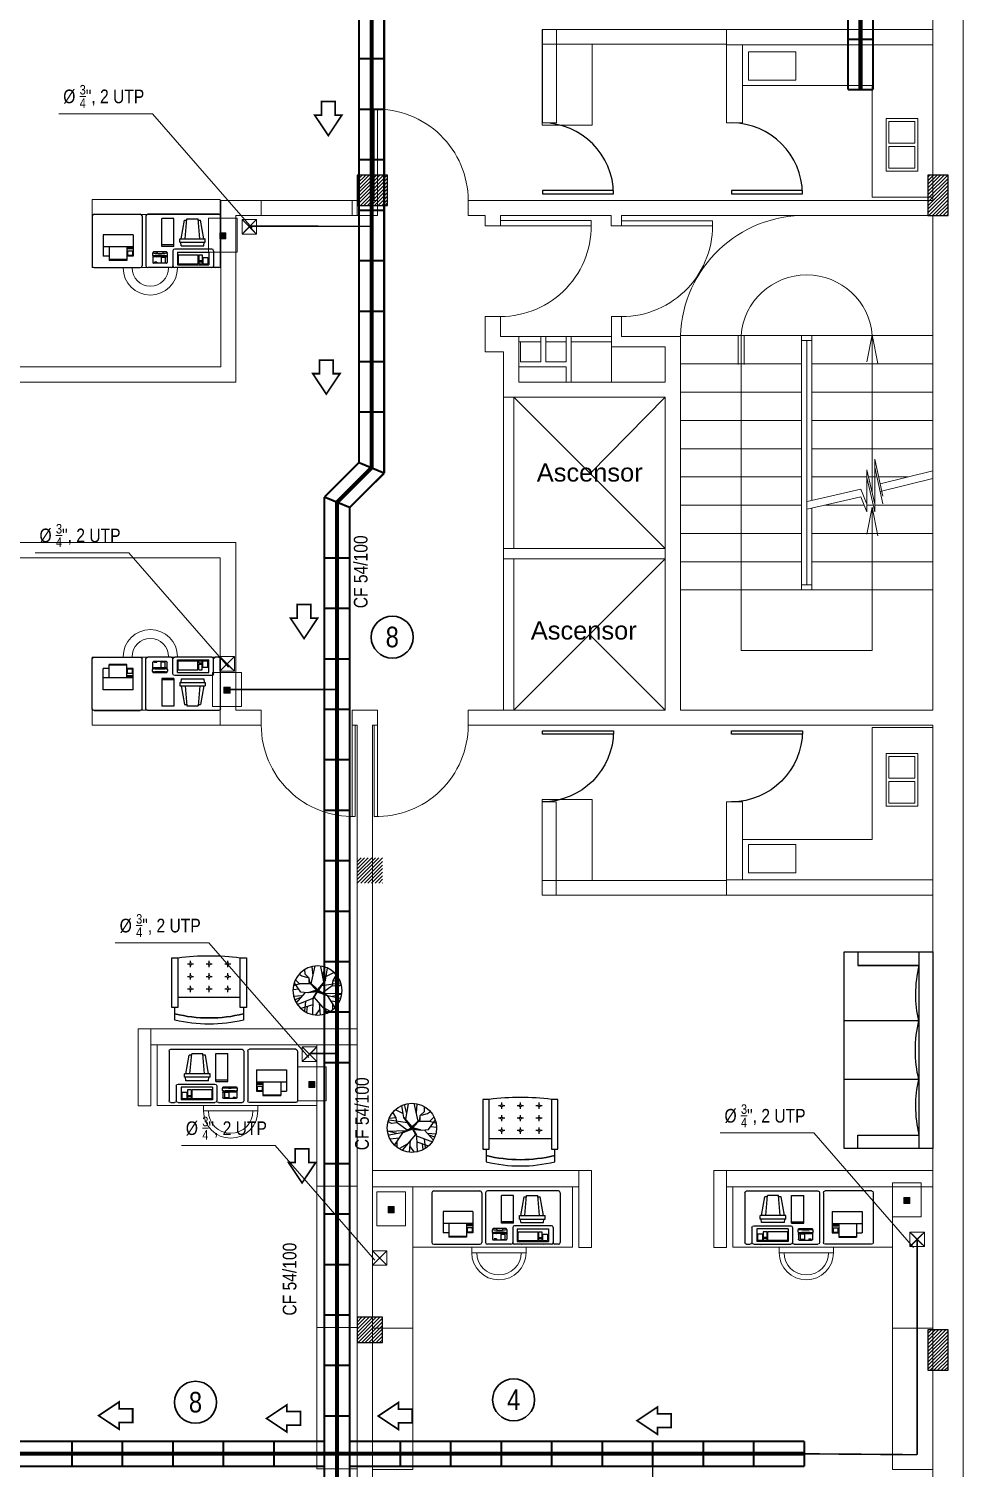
# Model space of a CAD drawing. Header units: millimetres. Extents: x 0 to 126, y 0 to 76.
# Drawn here: x 57.45 to 66.7, y 10.38 to 24.63 of the extents above; entities that cross this region are included whole.
import ezdxf
from ezdxf.enums import TextEntityAlignment as Align

# ---------------------------------------------------------------- set-up
doc = ezdxf.new("R2010")
doc.units = ezdxf.units.MM
doc.linetypes.add('Continua', pattern=[0])
doc.linetypes.add('DASHED', pattern=[0.75, 0.5, -0.25])
for name, color, linetype in [('9__9', 9, 'Continuous'), ('A-FURN-1', 7, 'Continuous'), ('A-GLAZ-1', 7, 'Continuous'), ('E-COLUMNA', 20, 'Continuous'), ('HatchColus', 8, 'Continuous'), ('MOVABLE_FURNISHINGS', 7, 'Continuous'), ('Muebles', 2, 'Continuous'), ('TRACO01', 7, 'Continuous'), ('TRACO02', 255, 'Continuous')]:
    doc.layers.add(name, color=color, linetype=linetype)
for name, color, linetype, lineweight in [('ARQUITECTÓNICO', 152, 'Continuous', 0), ('INST. VOZ Y DATOS', 40, 'Continuous', 0), ('TEXTOS INST. VOZ Y DATOS', 1, 'Continuous', 0)]:
    doc.layers.add(name, color=color, linetype=linetype, lineweight=lineweight)
doc.styles.add('75', font='ARIALN.TTF', dxfattribs={"height": 0.135})
doc.styles.add('ar', font='arial.ttf')
pattern_1 = [(45, (-1018.400148, -104.339457), (-0.0176776695, 0.0176776695), [])]

# ---------------------------------------------------------------- blocks, each defined once
blk = doc.blocks.new('A$C12894DB4')
at = {"layer": 'TRACO01', "color": 0}
for p, q in [((9.91, 5.66), (9.91, 5.26)), ((11.31, 5.66), (9.91, 5.66)), ((11.31, 5.46), (9.91, 5.46)), ((11.31, 5.26), (9.91, 5.26)), ((11.31, 4.66), (9.91, 4.66)), ((9.91, 4.66), (9.91, 3.46)), ((11.31, 5.66), (11.31, 5.26)), ((11.31, 4.66), (11.31, 3.46)), ((17.03, 4.24), (17.03, 4.14)), ((20.83, 4.44), (17.23, 4.44)), ((18.23, 4.2), (18.23, 4.05)), ((19.83, 4.2), (19.83, 4.05)), ((21.03, 4.24), (21.03, 4.13)), ((9.71, 2.26), (4.71, 2.26)), ((11.31, 3.46), (9.91, 3.46)), ((17.03, 3.36), (17.03, 1.44)), ((20.83, 3.04), (17.23, 3.04)), ((20.83, 1.24), (17.23, 1.24)), ((17.53, 1.57), (17.53, 1.37)), ((18.13, 1.57), (17.53, 1.57)), ((18.13, 1.37), (17.53, 1.37)), ((18.13, 1.57), (18.13, 1.37)), ((18.23, 3.43), (18.23, 3.28)), ((19.33, 2.91), (19.33, 1.37)), ((19.33, 2.91), (20.53, 2.91)), ((19.33, 1.37), (20.53, 1.37)), ((19.83, 3.43), (19.83, 3.28)), ((20.53, 2.91), (20.53, 1.37)), ((21.03, 3.36), (21.03, 1.44)), ((24.13, 3.58), (29.73, 3.58)), ((24.13, 3.58), (24.13, 1.08)), ((24.13, 1.08), (29.73, 1.08)), ((29.73, 3.58), (29.73, 1.08)), ((29.93, 3.58), (29.93, 1.98)), ((29.93, 3.58), (30.93, 3.58)), ((29.93, 1.98), (30.93, 1.98)), ((29.93, 1.68), (29.93, 1.08)), ((29.93, 1.68), (30.93, 1.68)), ((29.93, 1.08), (30.93, 1.08)), ((30.93, 3.58), (30.93, 1.98)), ((30.93, 1.68), (30.93, 1.08)), ((31.13, 2.88), (31.13, 1.08)), ((31.13, 2.88), (32.53, 2.88)), ((31.13, 1.08), (32.53, 1.08)), ((32.53, 2.88), (32.53, 1.08))]:
    blk.add_line(p, q, dxfattribs=at)
for centre, radius, start, end in [((17.16, 3.98), 0.2, 70.2489, 166.4245), ((17.23, 4.24), 0.2, 90, 180), ((18.07, 7.64), 3.57, 256.1032, 263.8325), ((18.64, 12.93), 8.89, 263.8325, 267.4371), ((17.99, 4.2), 0.24, 0, 90), ((19.03, 21.61), 17.58, 267.4371, 270), ((19.03, 21.61), 17.58, 270, 272.5629), ((19.42, 12.93), 8.89, 272.5629, 276.1675), ((20.07, 4.2), 0.24, 90, 180), ((19.99, 7.64), 3.57, 276.1675, 283.8968), ((20.83, 4.24), 0.2, 0, 90), ((20.9, 3.98), 0.2, 9.5352, 104.6502), ((18.18, 3.74), 1.25, 166.0825, 180), ((18.18, 3.74), 1.25, 180, 191.2958), ((17.19, 3.54), 0.24, 191.2958, 283.3617), ((17.23, 2.84), 0.2, 90, 180), ((17.23, 1.44), 0.2, 180, 270), ((18.07, -0.17), 3.57, 96.1675, 103.8968), ((16.93, 3.52), 0.369, 323.5958, 323.7272), ((18.64, -5.45), 8.89, 92.5629, 96.1675), ((17.99, 3.28), 0.24, 270, 0), ((19.03, -14.14), 17.58, 90, 92.5629), ((19.03, -14.14), 17.58, 87.4371, 90), ((19.42, -5.45), 8.89, 83.8325, 87.4371), ((20.07, 3.28), 0.24, 180, 270), ((19.99, -0.17), 3.57, 76.6383, 83.8325), ((20.87, 3.54), 0.24, 256.6383, 358.4297), ((20.83, 2.84), 0.2, 0, 90), ((20.83, 1.44), 0.2, 270, 0), ((20.4, 3.82), 0.72, 9.4076, 17.8024), ((19.88, 3.74), 1.25, 0, 9.4076), ((19.88, 3.74), 1.25, 350.5924, 360)]:
    blk.add_arc(centre, radius, start, end, dxfattribs=at)
at = {"layer": 'TRACO02', "color": 0}
for p, q in [((0, 14.54), (0, 0.54)), ((0.5, 15.04), (13.5, 15.04)), ((14, 14.54), (14, 0.54)), ((15.1, 14.54), (15.1, 0.54)), ((35.6, 15.04), (15.6, 15.04)), ((19.55, 6), (19.55, 13.8)), ((22.95, 13.8), (19.55, 13.8)), ((22.95, 6), (22.95, 13.8)), ((24.99, 8.15), (25.9, 13.35)), ((25.9, 13.35), (26.59, 13.35)), ((26.13, 8.15), (26.62, 13.75)), ((26.62, 13.75), (29.75, 13.75)), ((30.24, 8.15), (29.75, 13.75)), ((29.79, 13.35), (30.47, 13.35)), ((31.39, 8.15), (30.47, 13.35)), ((36.1, 14.54), (36.1, 0.54)), ((11.51, 9.26), (3.11, 9.26)), ((3.11, 9.26), (3.11, 3.26)), ((11.51, 9.26), (11.51, 3.26)), ((24.59, 8.15), (31.79, 8.15)), ((24.59, 7.15), (24.59, 8.15)), ((31.79, 7.15), (31.79, 8.15)), ((11.51, 5.86), (3.11, 5.86)), ((4.71, 5.86), (4.71, 2.06)), ((9.71, 5.86), (9.71, 2.06)), ((22.95, 6.4), (19.55, 6.4)), ((22.95, 6), (19.55, 6)), ((22.7, 4.74), (22.7, 0.54)), ((33.6, 5.24), (23.2, 5.24)), ((23.93, 4.38), (32.73, 4.38)), ((23.93, 4.38), (23.93, 0.78)), ((24.59, 7.15), (31.79, 7.15)), ((24.98, 6.15), (24.89, 7.15)), ((24.98, 6.15), (31.4, 6.15)), ((31.4, 6.15), (31.49, 7.15)), ((32.73, 4.38), (32.73, 0.78)), ((34.1, 4.74), (34.1, 0.54)), ((0.5, 0.04), (13.5, 0.04)), ((4.71, 3.26), (3.11, 3.26)), ((9.71, 2.06), (4.71, 2.06)), ((11.51, 3.26), (9.71, 3.26)), ((22.2, 0.04), (15.6, 0.04)), ((33.6, 0.04), (23.2, 0.04)), ((23.93, 0.78), (32.73, 0.78)), ((35.6, 0.04), (34.6, 0.04))]:
    blk.add_line(p, q, dxfattribs=at)
for centre, radius, start, end in [((0.5, 14.54), 0.5, 90, 180), ((13.5, 14.54), 0.5, 0, 90), ((15.6, 14.54), 0.5, 90, 180), ((35.6, 14.54), 0.5, 0, 90), ((23.2, 4.74), 0.5, 90, 180), ((33.6, 4.74), 0.5, 0, 90), ((0.5, 0.54), 0.5, 180, 270), ((13.5, 0.54), 0.5, 270, 0), ((15.6, 0.54), 0.5, 180, 270), ((22.2, 0.54), 0.5, 270, 0), ((23.2, 0.54), 0.5, 180, 270), ((27.71, -4.98), 5.57, 115.6743, 116.5651), ((29.09, -4.98), 5.57, 63.4349, 64.3257), ((33.6, 0.54), 0.5, 270, 0), ((34.6, 0.54), 0.5, 180, 270), ((35.6, 0.54), 0.5, 270, 0)]:
    blk.add_arc(centre, radius, start, end, dxfattribs=at)
blk = doc.blocks.new('arbolp114')
at = {"color": 0, "linetype": 'ByBlock'}
for p, q in [((-0.319, 0.205), (-0.389, 0.318)), ((-0.182, 0.289), (-0.333, 0.369)), ((-0.165, 0.209), (-0.203, 0.453)), ((-0.109, 0.31), (-0.154, 0.474)), ((-0.126, 0.175), (-0.067, 0.491)), ((0.126, 0.138), (0.045, 0.503)), ((0.091, 0.306), (0.108, 0.482)), ((0.168, 0.249), (0.252, 0.332)), ((0.252, 0.332), (0.256, 0.436)), ((0.319, 0.289), (0.378, 0.331)), ((-0.417, 0.087), (-0.476, 0.121)), ((-0.326, 0.205), (-0.462, 0.192)), ((-0.088, 0.104), (-0.462, 0.159)), ((-0.301, 0.104), (-0.417, 0.087)), ((-0.305, 0.104), (-0.319, 0.205)), ((-0.098, -0.045), (-0.301, 0.104)), ((-0.018, -0.001), (-0.165, 0.213)), ((-0.165, 0.213), (0.001, 0.019)), ((-0.116, 0.148), (-0.006, 0.006)), ((-0.001, 0.009), (-0.116, 0.148)), ((-0.006, 0.006), (-0.013, -0.015)), ((0.151, 0.157), (-0.001, 0.009)), ((0.001, 0.019), (0.157, 0.171)), ((0.005, 0), (0.151, 0.157)), ((0.018, 0.007), (0.168, 0.165)), ((0.018, 0.007), (0.196, -0.047)), ((0.143, 0.138), (0.357, 0.138)), ((0.157, 0.171), (0.168, 0.249)), ((0.168, 0.165), (0.168, 0.249)), ((0.193, 0.26), (0.319, 0.289)), ((0.336, -0.035), (0.476, 0.163)), ((0.357, 0.138), (0.497, 0.096)), ((0.361, 0.133), (0.452, 0.226)), ((0.375, 0.028), (0.504, 0.012)), ((-0.494, -0.068), (-0.119, -0.057)), ((-0.305, -0.115), (-0.494, -0.068)), ((-0.203, -0.102), (-0.466, -0.152)), ((-0.256, -0.207), (-0.452, -0.228)), ((-0.195, -0.102), (-0.354, -0.342)), ((-0.305, -0.27), (-0.305, -0.392)), ((-0.203, -0.098), (-0.119, -0.057)), ((0.008, -0.026), (-0.195, -0.102)), ((0.073, -0.134), (-0.193, -0.447)), ((-0.179, -0.095), (0.011, -0.018)), ((-0.116, -0.063), (0.005, -0.003)), ((-0.013, -0.015), (-0.116, -0.063)), ((-0.098, -0.045), (-0.018, -0.001)), ((-0.033, -0.258), (-0.056, -0.497)), ((0.174, -0.042), (0.005, 0)), ((0.005, -0.003), (0.068, -0.021)), ((0.008, -0.026), (0.193, -0.047)), ((0.008, -0.026), (0.094, -0.169)), ((0.011, -0.018), (0.174, -0.042)), ((0.017, -0.021), (0.094, -0.152)), ((0.094, -0.161), (0.417, -0.287)), ((0.094, -0.169), (0.105, -0.493)), ((0.098, -0.287), (0.336, -0.363)), ((0.196, -0.047), (0.336, -0.035)), ((0.245, -0.22), (0.266, -0.409)), ((0.256, -0.047), (0.438, -0.253)), ((0.319, -0.11), (0.494, -0.123)), ((0.34, -0.144), (0.459, -0.186)), ((-0.098, -0.333), (-0.256, -0.417)), ((-0.044, -0.376), (0.042, -0.493)), ((0.21, -0.329), (0.224, -0.442))]:
    blk.add_line(p, q, dxfattribs=at)
blk.add_circle((0, 0), 0.5, dxfattribs=at)
blk = doc.blocks.new('A$C6B612579')
at = {"layer": '9__9', "color": 253, "extrusion": (0, 0, -1), "xscale": 4.875, "yscale": 4.875, "zscale": 4.875}
blk.add_blockref('arbolp114', (-2.46, 2.44), dxfattribs=at)
blk = doc.blocks.new('Sillon_2')
at = {"layer": 'MOVABLE_FURNISHINGS', "color": 7, "linetype": 'Continuous'}
for points in [[(0.0375, 0.75), (0.0375, 0.675, -0.1212121), (0.8625, 0.675), (0.8625, 0.75, 0.1212121)], [(0.2125, 0.375, -1), (0.2375, 0.375, -1)], [(0.4375, 0.375, -1), (0.4625, 0.375, -1)], [(0.6625, 0.375, -1), (0.6875, 0.375, -1)], [(0.2125, 0.225, -1), (0.2375, 0.225, -1)], [(0.4375, 0.225, -1), (0.4625, 0.225, -1)], [(0.6625, 0.225, -1), (0.6875, 0.225, -1)], [(0.2125, 0.075, -1), (0.2375, 0.075, -1)], [(0.4375, 0.075, -1), (0.4625, 0.075, -1)], [(0.6625, 0.075, -1), (0.6875, 0.075, -1)]]:
    blk.add_lwpolyline(points, format="xyb", close=True, dxfattribs=at)
for points in [[(0.8625, 0.6), (0.8625, 0.675, 0.1212121), (0.0375, 0.675), (0.0375, 0.6)], [(0.0375, 0), (0.075, 0, 0.0666667), (0.825, 0), (0.8625, 0)]]:
    blk.add_lwpolyline(points, format="xyb", dxfattribs=at)
for points in [[(0, 0), (0.075, 0), (0.075, 0.6), (0, 0.6)], [(0.825, 0), (0.9, 0), (0.9, 0.6), (0.825, 0.6)]]:
    blk.add_lwpolyline(points, close=True, dxfattribs=at)
for points in [[(0.075, 0.475), (0.825, 0.475)], [(0.1875, 0.375), (0.2125, 0.375)], [(0.225, 0.4125), (0.225, 0.3875)], [(0.225, 0.3625), (0.225, 0.3375)], [(0.2375, 0.375), (0.2625, 0.375)], [(0.4125, 0.375), (0.4375, 0.375)], [(0.45, 0.4125), (0.45, 0.3875)], [(0.45, 0.3625), (0.45, 0.3375)], [(0.4625, 0.375), (0.4875, 0.375)], [(0.6375, 0.375), (0.6625, 0.375)], [(0.675, 0.4125), (0.675, 0.3875)], [(0.675, 0.3625), (0.675, 0.3375)], [(0.6875, 0.375), (0.7125, 0.375)], [(0.1875, 0.225), (0.2125, 0.225)], [(0.225, 0.2625), (0.225, 0.2375)], [(0.225, 0.2125), (0.225, 0.1875)], [(0.2375, 0.225), (0.2625, 0.225)], [(0.4125, 0.225), (0.4375, 0.225)], [(0.45, 0.2625), (0.45, 0.2375)], [(0.45, 0.2125), (0.45, 0.1875)], [(0.4625, 0.225), (0.4875, 0.225)], [(0.6375, 0.225), (0.6625, 0.225)], [(0.675, 0.2625), (0.675, 0.2375)], [(0.675, 0.2125), (0.675, 0.1875)], [(0.6875, 0.225), (0.7125, 0.225)], [(0.1875, 0.075), (0.2125, 0.075)], [(0.225, 0.1125), (0.225, 0.0875)], [(0.225, 0.0625), (0.225, 0.0375)], [(0.2375, 0.075), (0.2625, 0.075)], [(0.4125, 0.075), (0.4375, 0.075)], [(0.45, 0.1125), (0.45, 0.0875)], [(0.45, 0.0625), (0.45, 0.0375)], [(0.4625, 0.075), (0.4875, 0.075)], [(0.6375, 0.075), (0.6625, 0.075)], [(0.675, 0.1125), (0.675, 0.0875)], [(0.675, 0.0625), (0.675, 0.0375)], [(0.6875, 0.075), (0.7125, 0.075)]]:
    blk.add_lwpolyline(points, dxfattribs=at)
blk = doc.blocks.new('A$C08AE17E7')
at = {"layer": 'A-GLAZ-1', "color": 0}
for p, q in [((4.39, 4.39), (0, 4.39)), ((0, 4.177), (4.39, 4.177)), ((4.39, 4.177), (4.39, 4.39))]:
    blk.add_line(p, q, dxfattribs=at)
blk.add_arc((4.39, 4.39), 4.39, 180, 270, dxfattribs=at)
blk = doc.blocks.new('FIXT-SOFA3672')
at = {"layer": 'A-FURN-1'}
for p, q in [((35.919106, 36.03653), (-35.919106, 36.03653)), ((-35.919106, 36.03653), (-35.919106, 0.010204)), ((35.919106, 0.010204), (35.919106, 36.03653)), ((-35.896767, 30.508681), (35.914639, 30.508681)), ((-31.016712, 5.575283), (-31.016712, 30.508681)), ((-10.734035, 30.318065), (-10.734035, -0.180412)), ((10.734035, 30.318065), (10.734035, -0.180412)), ((31.016712, 5.575283), (31.016712, 30.508681)), ((-35.896767, 5.575283), (-31.016712, 5.575283)), ((35.896767, 5.575283), (31.016712, 5.575283)), ((-35.919106, 0.010204), (35.919106, 0.010204))]:
    blk.add_line(p, q, dxfattribs=at)
for centre, radius, start, end in [((-20.12418, 71.160164), 42.085514, 255, 269.461553), ((-20.176819, 65.559021), 36.484119, 269.461552, 284.999998), ((-0.096013, 70.019703), 41.102158, 255, 270.121624), ((-0.098873, 71.366776), 42.449238, 270.121624, 285.000001), ((20.176819, 65.559021), 36.484119, 255.000002, 270.538448), ((20.12418, 71.160164), 42.085514, 270.538447, 285)]:
    blk.add_arc(centre, radius, start, end, dxfattribs=at)
blk = doc.blocks.new('A$C35E06030')
at = {"layer": 'HatchColus', "linetype": 'Continua', "ltscale": 0.05}
h = blk.add_hatch(dxfattribs=at)
h.set_pattern_fill('ANSI31', color=256, scale=0.2, style=0)
h.set_pattern_definition(pattern_1)
h.paths.add_polyline_path([(0.2, 19.1), (0.2, 19.5), (0, 19.5), (0, 19.1)])
h.paths.add_polyline_path([(17, 19.3), (17, 18.9), (17.2, 18.9), (17.2, 19.3)])
h.paths.add_polyline_path([(5.95, 19.2), (5.95, 19.5), (5.65, 19.5), (5.65, 19.2)])
h.paths.add_polyline_path([(11.65, 19.3), (11.35, 19.3), (11.35, 19), (11.65, 19)])
h = blk.add_hatch(dxfattribs=at)
h.set_pattern_fill('ANSI31', color=256, scale=0.2, style=0)
h.set_pattern_definition(pattern_1)
h.paths.add_polyline_path([(0.2, 13.8), (0, 13.8), (0, 13.4), (0.2, 13.4)])
h.paths.add_polyline_path([(0.2, 7.86), (0, 7.86), (0, 7.46), (0.2, 7.46)])
h.paths.add_polyline_path([(5.95, 12.562), (5.65, 12.562), (5.65, 12.262), (5.95, 12.262)])
h.paths.add_polyline_path([(11.6, 12.537), (11.35, 12.537), (11.35, 12.287), (11.6, 12.287)])
h = blk.add_hatch(dxfattribs=at)
h.set_pattern_fill('ANSI31', color=256, scale=0.2, style=0)
h.set_pattern_definition(pattern_1)
h.paths.add_polyline_path([(17, 3.001), (17.2, 3.001), (17.2, 3.401), (17, 3.401)])
h.paths.add_polyline_path([(11.6, 3.001), (11.6, 3.251), (11.35, 3.251), (11.35, 3.001)])
h.paths.add_polyline_path([(5.95, 8.01), (5.65, 8.01), (5.65, 7.71), (5.95, 7.71)])
h.paths.add_polyline_path([(11.6, 7.985), (11.35, 7.985), (11.35, 7.735), (11.6, 7.735)])
h.paths.add_polyline_path([(17, 7.86), (17, 7.46), (17.2, 7.46), (17.2, 7.86)])
at = {"layer": 'E-COLUMNA', "linetype": 'Continua', "ltscale": 0.05}
for points in [[(11.35, 19), (11.65, 19), (11.65, 19.3), (11.35, 19.3)], [(17, 18.9), (17.2, 18.9), (17.2, 19.3), (17, 19.3)], [(11.35, 7.735), (11.6, 7.735), (11.6, 7.985), (11.35, 7.985)], [(17, 7.46), (17.2, 7.46), (17.2, 7.86), (17, 7.86)]]:
    blk.add_lwpolyline(points, close=True, dxfattribs=at)
blk = doc.blocks.new('A$C1BEB1155')
at = {"layer": 'INST. VOZ Y DATOS', "color": 6}
for points in [[(0, 0.144), (0.144, 0)], [(0, 0), (0.144, 0.144)]]:
    blk.add_lwpolyline(points, dxfattribs=at)
blk.add_lwpolyline([(0.144, 0.144), (0, 0.144), (0, 0), (0.144, 0)], close=True, dxfattribs=at)

msp = doc.modelspace()

# ---------------------------------------------------------------- hatches: boundary and pattern name
at = {"layer": 'INST. VOZ Y DATOS'}
for points in [[(59.342, 22.614), (59.402, 22.614), (59.402, 22.553), (59.342, 22.553)], [(59.381, 18.111), (59.441, 18.111), (59.441, 18.051), (59.381, 18.051)], [(60.222, 14.206), (60.282, 14.206), (60.282, 14.145), (60.222, 14.145)], [(66.112, 13.056), (66.173, 13.056), (66.173, 12.995), (66.112, 12.995)], [(61.006, 12.966), (61.066, 12.966), (61.066, 12.906), (61.006, 12.906)]]:
    msp.add_hatch(color=256, dxfattribs=at).paths.add_polyline_path(points)

# ---------------------------------------------------------------- linework, layer by layer
at = {"layer": 'ARQUITECTÓNICO', "linetype": 'Continuous', "ltscale": 0.03}
for p, q in [((66.4, 37.235), (66.4, 22.935)), ((59.35, 22.935), (59.35, 21.285)), ((59.75, 22.935), (59.35, 22.935)), ((59.75, 22.935), (59.75, 22.785)), ((60.65, 22.935), (60.65, 22.785)), ((60.7, 22.935), (60.65, 22.935)), ((60.7, 22.935), (60.65, 22.935)), ((60.9, 22.935), (60.85, 22.935)), ((60.9, 22.935), (60.9, 22.785)), ((61.8, 22.935), (61.8, 22.785)), ((66.4, 22.935), (61.8, 22.935)), ((59.5, 22.785), (59.5, 21.135)), ((59.55, 22.785), (59.5, 22.785)), ((59.75, 22.785), (59.55, 22.785)), ((60.9, 22.785), (60.65, 22.785)), ((61.968, 22.785), (61.8, 22.785)), ((61.968, 22.785), (61.968, 22.683)), ((62.118, 22.683), (61.968, 22.683)), ((63.216, 22.785), (62.118, 22.785)), ((62.118, 22.785), (62.118, 22.683)), ((63.216, 22.785), (63.216, 22.683)), ((63.318, 22.683), (63.216, 22.683)), ((63.318, 22.785), (63.318, 22.683)), ((66.4, 22.785), (63.318, 22.785)), ((66.4, 22.785), (66.4, 17.885)), ((63.9, 21.585), (63.9, 17.885)), ((59.35, 21.285), (55.2, 21.285)), ((59.5, 21.135), (55.181, 21.135)), ((63.75, 20.985), (62.15, 20.985)), ((63.75, 20.985), (63.75, 19.385)), ((59.497, 19.545), (55.2, 19.545)), ((59.342, 19.395), (55.2, 19.395)), ((63.75, 19.385), (63.75, 17.885)), ((59.75, 17.885), (59.497, 17.885)), ((59.75, 17.885), (59.75, 17.735)), ((60.65, 17.885), (60.65, 17.735)), ((60.9, 17.885), (60.65, 17.885)), ((60.9, 17.885), (60.9, 17.735)), ((61.8, 17.885), (61.8, 17.735)), ((62.25, 17.885), (61.8, 17.885)), ((63.75, 17.885), (62.25, 17.885)), ((66.4, 17.885), (63.9, 17.885)), ((59.75, 17.735), (59.342, 17.735)), ((60.7, 17.735), (60.65, 17.735)), ((60.7, 17.735), (60.7, 7.035)), ((60.85, 17.735), (60.85, 7.035)), ((60.9, 17.735), (60.85, 17.735)), ((66.4, 17.735), (61.8, 17.735)), ((66.4, 17.735), (66.4, 6.885))]:
    msp.add_line(p, q, dxfattribs=at)
at = {"layer": 'ARQUITECTÓNICO'}
for p, q in [((66.7, 37.235), (66.7, 6.885)), ((60.868, 22.937), (60.868, 23.837)), ((60.9, 22.935), (60.9, 23.835)), ((62.118, 22.734), (63.018, 22.734)), ((62.118, 22.684), (63.018, 22.684)), ((63.318, 22.733), (64.218, 22.733)), ((63.318, 22.683), (64.218, 22.683)), ((62.118, 21.783), (61.968, 21.783)), ((61.968, 21.783), (61.968, 21.435)), ((62.118, 21.783), (62.118, 21.585)), ((63.218, 21.783), (63.218, 21.485)), ((63.318, 21.783), (63.218, 21.783)), ((63.318, 21.783), (63.318, 21.585)), ((62.3, 21.585), (62.118, 21.585)), ((63.318, 21.585), (63.9, 21.585)), ((62.15, 21.435), (61.968, 21.435)), ((63.218, 21.485), (63.75, 21.485)), ((63.75, 21.135), (63.75, 21.485)), ((60.65, 17.735), (60.65, 16.835)), ((60.681, 17.732), (60.681, 16.832)), ((60.868, 17.732), (60.868, 16.832)), ((60.9, 17.735), (60.9, 16.835))]:
    msp.add_line(p, q, dxfattribs=at)
at = {"layer": 'ARQUITECTÓNICO', "ltscale": 10}
for p, q in [((66.4, 37.085), (66.4, 22.935)), ((66.4, 22.785), (66.4, 17.885)), ((66.4, 17.735), (66.4, 7.035))]:
    msp.add_line(p, q, dxfattribs=at)
at = {"layer": 'ARQUITECTÓNICO', "ltscale": 0.03}
for p, q in [((62.3, 21.585), (62.3, 21.335)), ((62.3, 21.585), (62.3, 21.285)), ((63.218, 21.585), (62.3, 21.585)), ((62.518, 21.535), (62.3, 21.535)), ((62.318, 21.335), (62.318, 21.535)), ((62.518, 21.585), (62.518, 21.335)), ((62.568, 21.585), (62.568, 21.335)), ((62.768, 21.535), (62.568, 21.535)), ((62.768, 21.585), (62.768, 21.335)), ((62.818, 21.585), (62.818, 21.135)), ((63.218, 21.535), (62.818, 21.535)), ((63.218, 21.585), (63.218, 21.135)), ((66.4, 21.595), (63.9, 21.595)), ((64.471, 21.59), (64.471, 21.31)), ((64.5, 21.595), (64.5, 18.475)), ((64.531, 21.59), (64.531, 21.31)), ((65.1, 21.595), (65.1, 19.075)), ((65.2, 21.545), (65.1, 21.545)), ((65.15, 21.545), (65.15, 19.963)), ((65.15, 21.545), (65.15, 19.125)), ((65.2, 21.595), (65.2, 19.963)), ((65.8, 21.595), (65.8, 20.038)), ((62.768, 21.285), (62.3, 21.285)), ((62.518, 21.335), (62.318, 21.335)), ((62.768, 21.335), (62.568, 21.335)), ((62.768, 21.285), (62.768, 21.135)), ((65.1, 21.315), (63.9, 21.315)), ((66.4, 21.315), (65.2, 21.315)), ((62.15, 20.985), (62.15, 17.885)), ((62.25, 20.985), (62.25, 19.485)), ((65.1, 21.035), (63.9, 21.035)), ((66.4, 21.035), (65.2, 21.035)), ((65.1, 20.755), (63.9, 20.755)), ((66.4, 20.755), (65.2, 20.755)), ((65.1, 20.475), (63.9, 20.475)), ((66.4, 20.475), (65.2, 20.475)), ((65.1, 20.195), (63.9, 20.195)), ((65.747, 20.195), (65.2, 20.195)), ((65.847, 20.195), (65.763, 20.195)), ((66.152, 20.195), (65.863, 20.195)), ((65.1, 19.915), (63.9, 19.915)), ((65.2, 19.886), (65.2, 19.075)), ((65.72, 19.915), (65.325, 19.915)), ((65.81, 19.915), (65.747, 19.915)), ((65.8, 19.886), (65.8, 18.475)), ((66.4, 19.915), (65.826, 19.915)), ((65.1, 19.635), (63.9, 19.635)), ((66.4, 19.635), (65.2, 19.635)), ((63.75, 19.485), (62.15, 19.485)), ((63.75, 19.385), (62.15, 19.385)), ((62.25, 19.385), (62.25, 17.885)), ((65.1, 19.355), (63.9, 19.355)), ((66.4, 19.355), (65.2, 19.355)), ((65.2, 19.125), (65.1, 19.125)), ((66.4, 19.075), (63.9, 19.075)), ((65.8, 18.475), (64.5, 18.475))]:
    msp.add_line(p, q, dxfattribs=at)
at = {"layer": 'ARQUITECTÓNICO', "ltscale": 0.3}
for p, q in [((62.3, 21.585), (62.3, 21.135)), ((65.8, 21.603), (65.745, 21.336)), ((65.8, 21.603), (65.855, 21.318)), ((62.15, 21.435), (62.15, 20.985)), ((63.75, 21.135), (62.3, 21.135)), ((62.25, 20.985), (63.75, 19.485)), ((63.75, 20.985), (63.007, 20.228)), ((65.747, 19.926), (65.747, 20.265)), ((65.747, 20.265), (65.826, 19.926)), ((65.826, 19.926), (65.826, 20.37)), ((65.826, 20.37), (65.904, 20.004)), ((65.826, 19.849), (65.826, 20.293)), ((65.826, 20.293), (65.904, 19.927)), ((65.878, 20.127), (66.4, 20.255)), ((65.747, 19.849), (65.747, 20.189)), ((65.747, 20.189), (65.826, 19.849)), ((65.878, 20.05), (66.4, 20.179)), ((65.904, 20.004), (65.878, 20.127)), ((65.154, 19.953), (65.686, 20.074)), ((65.154, 19.876), (65.686, 19.997)), ((65.686, 20.074), (65.747, 19.926)), ((65.686, 19.997), (65.747, 19.849)), ((65.904, 19.927), (65.878, 20.05)), ((65.8, 19.896), (65.745, 19.628)), ((65.8, 19.896), (65.854, 19.61)), ((59.497, 19.545), (59.497, 17.885)), ((59.342, 19.395), (59.342, 17.735)), ((63.75, 19.385), (62.25, 17.885)), ((63.75, 17.885), (63, 18.635))]:
    msp.add_line(p, q, dxfattribs=at)
at = {"layer": 'ARQUITECTÓNICO', "color": 252}
for p, q in [((65.521, 13.543), (65.521, 15.49)), ((65.521, 15.49), (66.4, 15.49)), ((65.657, 15.489), (65.657, 15.357)), ((65.657, 15.357), (66.265, 15.357)), ((66.26, 14.807), (65.516, 14.807)), ((66.26, 14.225), (65.516, 14.225)), ((65.657, 13.543), (65.657, 13.676)), ((65.657, 13.676), (66.265, 13.676)), ((66.4, 13.543), (65.521, 13.543))]:
    msp.add_line(p, q, dxfattribs=at)
at = {"layer": 'ARQUITECTÓNICO', "color": 0}
for p, q in [((59.715, 13.914), (59.178, 13.914)), ((61.834, 12.51), (62.372, 12.51)), ((65.415, 12.51), (64.878, 12.51))]:
    msp.add_line(p, q, dxfattribs=at)
for points in [[(64.356, 24.627), (62.531, 24.627), (62.531, 24.483), (64.356, 24.483)], [(62.534, 23.702), (62.673, 23.702), (62.673, 24.627), (62.534, 24.627)], [(64.356, 24.627), (66.4, 24.627), (66.4, 24.474), (64.356, 24.474)], [(62.531, 24.483), (63.025, 24.483), (63.025, 23.681), (62.531, 23.681)], [(64.356, 24.474), (64.516, 24.474), (64.516, 23.702), (64.356, 23.702)], [(65.042, 24.406), (64.574, 24.406), (64.574, 24.127), (65.042, 24.127)], [(66.249, 23.746), (65.936, 23.746), (65.936, 23.225), (66.249, 23.225)], [(66.22, 23.716), (65.965, 23.716), (65.965, 23.503), (66.22, 23.503)], [(66.22, 23.255), (65.965, 23.255), (65.965, 23.468), (66.22, 23.468)], [(58.077, 22.945), (59.342, 22.945), (59.342, 22.795), (58.077, 22.795)], [(59.75, 22.785), (60.7, 22.785), (60.7, 22.935), (59.75, 22.935)], [(58.077, 22.795), (59.342, 22.793), (59.342, 22.269), (58.077, 22.269)], [(58.077, 17.885), (59.342, 17.887), (59.342, 18.411), (58.077, 18.411)], [(58.077, 17.735), (59.342, 17.735), (59.342, 17.885), (58.077, 17.885)], [(66.249, 16.934), (65.936, 16.934), (65.936, 17.454), (66.249, 17.454)], [(66.22, 17.425), (65.965, 17.425), (65.965, 17.212), (66.22, 17.212)], [(66.22, 16.963), (65.965, 16.963), (65.965, 17.177), (66.22, 17.177)], [(62.531, 16.196), (63.025, 16.196), (63.025, 16.998), (62.531, 16.998)], [(62.531, 16.052), (62.669, 16.052), (62.669, 16.977), (62.531, 16.977)], [(64.356, 16.205), (64.516, 16.205), (64.516, 16.977), (64.356, 16.977)], [(65.042, 16.273), (64.574, 16.273), (64.574, 16.553), (65.042, 16.553)], [(64.356, 16.052), (62.531, 16.052), (62.531, 16.196), (64.356, 16.196)], [(64.356, 16.052), (66.4, 16.052), (66.4, 16.205), (64.356, 16.205)], [(58.656, 14.728), (58.53, 14.728), (58.53, 13.964), (58.656, 13.964)], [(60.7, 14.728), (58.656, 14.728), (58.656, 14.568), (60.7, 14.568)], [(60.3, 13.968), (58.719, 13.968), (58.719, 14.568), (60.3, 14.568)], [(60.7, 13.168), (60.3, 13.168), (60.3, 14.568), (60.7, 14.568)], [(59.715, 13.968), (59.178, 13.968), (59.178, 13.914), (59.715, 13.914)], [(59.627, 13.914), (59.266, 13.914), (59.266, 13.914), (59.627, 13.914)], [(60.85, 13.325), (62.893, 13.325), (62.893, 13.164), (60.85, 13.164)], [(62.893, 13.325), (63.02, 13.325), (63.02, 12.56), (62.893, 12.56)], [(64.356, 13.325), (64.23, 13.325), (64.23, 12.56), (64.356, 12.56)], [(66.4, 13.325), (64.356, 13.325), (64.356, 13.164), (66.4, 13.164)], [(60.7, 13.168), (60.3, 13.168), (60.3, 11.768), (60.7, 11.768)], [(60.85, 11.764), (61.25, 11.764), (61.25, 13.164), (60.85, 13.164)], [(61.25, 12.564), (62.831, 12.564), (62.831, 13.164), (61.25, 13.164)], [(66, 12.564), (64.419, 12.564), (64.419, 13.164), (66, 13.164)], [(66.4, 11.764), (66, 11.764), (66, 13.164), (66.4, 13.164)], [(61.834, 12.564), (62.372, 12.564), (62.372, 12.51), (61.834, 12.51)], [(65.415, 12.564), (64.878, 12.564), (64.878, 12.51), (65.415, 12.51)], [(61.922, 12.51), (62.283, 12.51), (62.283, 12.51), (61.922, 12.51)], [(65.327, 12.51), (64.966, 12.51), (64.966, 12.51), (65.327, 12.51)], [(60.7, 10.368), (60.3, 10.368), (60.3, 11.768), (60.7, 11.768)], [(60.85, 11.764), (61.25, 11.764), (61.25, 10.364), (60.85, 10.364)], [(66.4, 11.764), (66, 11.764), (66, 10.364), (66.4, 10.364)]]:
    msp.add_lwpolyline(points, close=True, dxfattribs=at)
for points in [[(65.8, 24.474), (64.516, 24.474), (64.516, 24.074), (65.8, 24.074)], [(65.8, 24.074), (65.8, 22.967), (66.4, 22.967), (66.4, 24.474), (65.8, 24.474)], [(65.8, 16.605), (65.8, 17.712), (66.4, 17.712), (66.4, 16.205), (65.8, 16.205)], [(65.8, 16.205), (64.516, 16.205), (64.516, 16.605), (65.8, 16.605)]]:
    msp.add_lwpolyline(points, dxfattribs=at)
at = {"layer": 'ARQUITECTÓNICO', "ltscale": 0.03}
for centre, radius, start, end in [((60.894, 22.932), 0.905, 0.1456, 91.6413), ((62.118, 22.684), 0.9, 270, 3.1847), ((63.318, 22.683), 0.9, 270, 3.1847), ((60.655, 17.737), 0.905, 180.1456, 271.6413), ((60.894, 17.737), 0.905, 268.3587, 359.8544)]:
    msp.add_arc(centre, radius, start, end, dxfattribs=at)
at = {"layer": 'ARQUITECTÓNICO', "ltscale": 0.5}
for centre, radius, start, end in [((65.131, 21.553), 1.232, 89.1082, 178.0745), ((65.15, 21.545), 0.652, 4.3987, 175.6013)]:
    msp.add_arc(centre, radius, start, end, dxfattribs=at)
at = {"layer": 'ARQUITECTÓNICO'}
for centre, radius, start, end in [((58.652, 22.266), 0.269, 180, 0), ((58.652, 22.266), 0.181, 180, 0), ((58.652, 18.414), 0.269, 0, 180), ((58.652, 18.414), 0.181, 0, 180), ((59.447, 13.914), 0.269, 180, 0), ((59.447, 13.914), 0.22, 180, 360), ((62.103, 12.51), 0.269, 180, 0), ((62.103, 12.51), 0.22, 180, 360), ((65.147, 12.51), 0.269, 180, 0), ((65.147, 12.51), 0.22, 180, 360)]:
    msp.add_arc(centre, radius, start, end, dxfattribs=at)
at = {"layer": 'INST. VOZ Y DATOS', "const_width": 0.02}
for points in [[(60.717, 20.337), (60.717, 31.337)], [(60.967, 20.233), (60.967, 31.337)], [(65.558, 24.031), (65.558, 25.531)], [(65.808, 24.031), (65.808, 25.531)], [(65.808, 24.531), (65.558, 24.531)], [(60.967, 24.337), (60.717, 24.337)], [(65.808, 24.031), (65.558, 24.031)], [(60.967, 23.837), (60.717, 23.837)], [(60.967, 23.337), (60.717, 23.337)], [(60.967, 22.837), (60.717, 22.837)], [(60.967, 22.337), (60.717, 22.337)], [(60.967, 21.837), (60.717, 21.837)], [(60.967, 21.337), (60.717, 21.337)], [(60.967, 20.837), (60.717, 20.837)], [(60.717, 20.337), (60.376, 19.996)], [(60.967, 20.233), (60.717, 20.337)], [(60.967, 20.233), (60.626, 19.893)], [(60.376, 7.643), (60.376, 19.996)], [(60.626, 19.893), (60.376, 19.996)], [(60.626, 7.643), (60.626, 19.893)], [(60.626, 19.393), (60.376, 19.393)], [(60.626, 18.893), (60.376, 18.893)], [(60.626, 18.393), (60.376, 18.393)], [(60.626, 17.893), (60.376, 17.893)], [(60.626, 17.393), (60.376, 17.393)], [(60.626, 16.893), (60.376, 16.893)], [(60.626, 16.393), (60.376, 16.393)], [(60.626, 15.893), (60.376, 15.893)], [(60.626, 15.393), (60.376, 15.393)], [(60.626, 14.893), (60.376, 14.893)], [(60.626, 14.393), (60.376, 14.393)], [(60.626, 13.393), (60.376, 13.393)], [(60.626, 12.893), (60.376, 12.893)], [(60.626, 12.393), (60.376, 12.393)], [(60.626, 11.893), (60.376, 11.893)], [(60.626, 11.393), (60.376, 11.393)], [(60.626, 10.893), (60.376, 10.893)], [(60.376, 10.643), (55.876, 10.643)], [(57.876, 10.643), (57.876, 10.393)], [(58.376, 10.643), (58.376, 10.393)], [(58.876, 10.643), (58.876, 10.393)], [(59.376, 10.643), (59.376, 10.393)], [(59.876, 10.643), (59.876, 10.393)], [(60.626, 10.643), (65.126, 10.643)], [(61.126, 10.393), (61.126, 10.643)], [(61.626, 10.393), (61.626, 10.643)], [(62.126, 10.393), (62.126, 10.643)], [(62.626, 10.393), (62.626, 10.643)], [(63.126, 10.393), (63.126, 10.643)], [(63.626, 10.393), (63.626, 10.643)], [(64.126, 10.393), (64.126, 10.643)], [(64.626, 10.393), (64.626, 10.643)], [(65.126, 10.393), (65.126, 10.643)], [(60.376, 10.393), (55.876, 10.393)], [(60.626, 10.393), (65.126, 10.393)]]:
    msp.add_lwpolyline(points, dxfattribs=at)
at = {"layer": 'INST. VOZ Y DATOS', "color": 6, "const_width": 0.04}
for points in [[(60.842, 20.285), (60.842, 31.337)], [(65.683, 24.031), (65.683, 25.531)], [(60.842, 20.285), (60.501, 19.944)], [(60.501, 7.768), (60.501, 19.944)], [(60.501, 10.518), (55.876, 10.518)], [(60.501, 10.518), (65.126, 10.518)]]:
    msp.add_lwpolyline(points, dxfattribs=at)
at = {"layer": 'INST. VOZ Y DATOS'}
for points in [[(59.229, 22.76), (59.513, 22.76), (59.513, 22.423), (59.229, 22.423)], [(59.341, 22.614), (59.401, 22.614), (59.401, 22.554), (59.341, 22.554)], [(59.269, 18.257), (59.553, 18.257), (59.553, 17.92), (59.269, 17.92)], [(59.38, 18.112), (59.441, 18.112), (59.441, 18.052), (59.38, 18.052)], [(60.109, 14.352), (60.393, 14.352), (60.393, 14.015), (60.109, 14.015)], [(60.221, 14.206), (60.282, 14.206), (60.282, 14.146), (60.221, 14.146)], [(66, 13.201), (66.284, 13.201), (66.284, 12.864), (66, 12.864)], [(60.893, 13.112), (61.177, 13.112), (61.177, 12.775), (60.893, 12.775)], [(66.112, 13.056), (66.172, 13.056), (66.172, 12.996), (66.112, 12.996)], [(61.005, 12.967), (61.066, 12.967), (61.066, 12.906), (61.005, 12.906)]]:
    msp.add_lwpolyline(points, close=True, dxfattribs=at)
at = {"layer": 'INST. VOZ Y DATOS', "color": 6}
for points in [[(59.581, 22.724), (59.683, 22.622)], [(59.581, 22.622), (59.683, 22.724)], [(59.361, 18.394), (59.463, 18.292)], [(59.361, 18.292), (59.463, 18.394)], [(60.177, 14.527), (60.279, 14.425)], [(60.177, 14.425), (60.279, 14.527)], [(66.194, 12.693), (66.295, 12.591)], [(66.194, 12.591), (66.295, 12.693)], [(60.871, 12.508), (60.973, 12.406)], [(60.871, 12.406), (60.973, 12.508)]]:
    msp.add_lwpolyline(points, dxfattribs=at)
at = {"layer": 'INST. VOZ Y DATOS', "color": 6, "linetype": 'DASHED', "ltscale": 0.01, "const_width": 0.015}
for points in [[(59.632, 22.68), (60.842, 22.677)], [(59.411, 18.089), (60.501, 18.089)], [(60.228, 14.483), (60.5, 14.483)], [(66.244, 12.642), (66.244, 10.509)], [(63.626, 10.518), (63.626, 8.276)], [(65.126, 10.518), (66.244, 10.509)]]:
    msp.add_lwpolyline(points, dxfattribs=at)
at = {"layer": 'TEXTOS INST. VOZ Y DATOS', "const_width": 0.0168}
for points in [[(60.414, 23.913), (60.481, 23.913), (60.481, 23.779), (60.548, 23.779), (60.414, 23.577), (60.279, 23.779), (60.346, 23.779), (60.346, 23.913)], [(60.394, 21.353), (60.462, 21.353), (60.462, 21.218), (60.529, 21.218), (60.394, 21.016), (60.26, 21.218), (60.327, 21.218), (60.327, 21.353)], [(60.174, 18.931), (60.241, 18.931), (60.241, 18.796), (60.308, 18.796), (60.174, 18.594), (60.039, 18.796), (60.106, 18.796), (60.106, 18.931)], [(60.154, 13.538), (60.222, 13.538), (60.222, 13.403), (60.289, 13.403), (60.154, 13.201), (60.02, 13.403), (60.087, 13.403), (60.087, 13.538)], [(58.477, 10.896), (58.477, 10.829), (58.342, 10.829), (58.342, 10.762), (58.14, 10.896), (58.342, 11.031), (58.342, 10.964), (58.477, 10.964)], [(60.139, 10.868), (60.139, 10.801), (60.004, 10.801), (60.004, 10.734), (59.802, 10.868), (60.004, 11.003), (60.004, 10.936), (60.139, 10.936)], [(61.245, 10.892), (61.245, 10.825), (61.11, 10.825), (61.11, 10.758), (60.908, 10.892), (61.11, 11.027), (61.11, 10.96), (61.245, 10.96)], [(63.807, 10.846), (63.807, 10.779), (63.672, 10.779), (63.672, 10.712), (63.47, 10.846), (63.672, 10.981), (63.672, 10.914), (63.807, 10.914)]]:
    msp.add_lwpolyline(points, close=True, dxfattribs=at)
at = {"layer": 'TEXTOS INST. VOZ Y DATOS'}
for points in [[(59.661, 22.658), (58.673, 23.793), (57.746, 23.793)], [(59.426, 18.309), (58.438, 19.444), (57.511, 19.444)], [(60.22, 14.444), (59.232, 15.58), (58.305, 15.58)], [(66.208, 12.56), (65.22, 13.696), (64.293, 13.696)], [(60.876, 12.437), (59.887, 13.572), (58.961, 13.572)]]:
    msp.add_lwpolyline(points, dxfattribs=at)
at = {"layer": 'TEXTOS INST. VOZ Y DATOS', "lineweight": 30}
for centre in [(61.047, 18.608), (59.099, 11.028), (62.249, 11.053)]:
    msp.add_circle(centre, 0.208, dxfattribs=at)

# ---------------------------------------------------------------- block references
at = {"layer": 'ARQUITECTÓNICO', "color": 0}
msp.add_blockref('A$C35E06030', (49.35, 3.885), dxfattribs=at)
at = {"layer": 'ARQUITECTÓNICO', "color": 0, "rotation": 180}
for name, p, xscale, yscale, zscale in [('A$C08AE17E7', (63.237, 23.702), 0.1600000000000819, 0.1600000000000819, 0.1600000000000819), ('A$C08AE17E7', (65.108, 23.702), 0.1600000000000819, 0.1600000000000819, 0.1600000000000819), ('Sillon_2', (58.864, 15.432), -0.8229319101525334, 0.8229319101525334, 0.8229319101525334), ('Sillon_2', (62.686, 14.028), 0.8229319101524197, 0.8229319101524197, 0.8229319101524197)]:
    msp.add_blockref(name, p, dxfattribs=dict(at, xscale=xscale, yscale=yscale, zscale=zscale))
at = {"layer": 'ARQUITECTÓNICO'}
for p, xscale, yscale, zscale in [((58.077, 22.268), 0.03521116158080062, 0.03521116158080062, 0.03521116158080062), ((60.109, 13.996), -0.03521116158071891, 0.03521116158080417, 0.03521116158074283), ((61.44, 12.592), 0.03521116158071891, 0.03521116158071891, 0.03521116158071891), ((65.809, 12.592), -0.03521116158071891, 0.03521116158080417, 0.03521116158074283)]:
    msp.add_blockref('A$C12894DB4', p, dxfattribs=dict(at, xscale=xscale, yscale=yscale, zscale=zscale))
at = {"layer": 'ARQUITECTÓNICO', "xscale": -0.03521116158080062, "yscale": 0.03521116158079707, "zscale": 0.03521116158074283, "rotation": 180}
msp.add_blockref('A$C12894DB4', (58.077, 18.411), dxfattribs=at)
at = {"layer": 'ARQUITECTÓNICO', "color": 0}
for name, p, xscale, yscale, zscale in [('A$C08AE17E7', (63.237, 16.977), -0.1600000000000819, 0.1600000000000037, 0.16), ('A$C08AE17E7', (65.108, 16.977), -0.1600000000000819, 0.1600000000000037, 0.16), ('A$C6B612579', (60.061, 14.863), 0.1000000000000227, 0.1000000000000227, 0.1000000000000227), ('A$C6B612579', (61.488, 13.503), -0.09999999999990905, 0.09999999999999432, 0.1)]:
    msp.add_blockref(name, p, dxfattribs=dict(at, xscale=xscale, yscale=yscale, zscale=zscale))
at = {"layer": 'ARQUITECTÓNICO', "color": 252, "xscale": -0.0271002682929975, "yscale": 0.02439024390241684, "zscale": 0.02439024390243771, "rotation": 270}
msp.add_blockref('FIXT-SOFA3672', (65.521, 14.516), dxfattribs=at)
at = {"layer": 'Muebles', "ltscale": 0.1}
for p in [(59.56, 22.601), (59.34, 18.271), (60.156, 14.404), (66.173, 12.57), (60.85, 12.385)]:
    msp.add_blockref('A$C1BEB1155', p, dxfattribs=at)

# ---------------------------------------------------------------- texts
at = {"layer": 'ARQUITECTÓNICO', "style": 'ar'}
for p in [(63.002, 20.238), (62.943, 18.673)]:
    msp.add_text('Ascensor', height=0.18, dxfattribs=at).set_placement(p, align=Align.MIDDLE)
at = {"layer": 'TEXTOS INST. VOZ Y DATOS', "style": '75'}
for s, insert, char_height, width, attachment_point in [('\\A1;%%C {\\H0.7x;\\S3/4;}", 2 UTP', (58.592, 24.078), 0.135, 2.19912, 3), ('\\A1;%%C {\\H0.7x;\\S3/4;}", 2 UTP', (58.357, 19.729), 0.135, 2.19912, 3), ('8', (61.047, 18.608), 0.204, 1.84689, 5), ('\\A1;%%C {\\H0.7x;\\S3/4;}", 2 UTP', (59.151, 15.864), 0.135, 2.19912, 3), ('\\A1;%%C {\\H0.7x;\\S3/4;}", 2 UTP', (65.139, 13.98), 0.135, 2.19912, 3), ('\\A1;%%C {\\H0.7x;\\S3/4;}", 2 UTP', (59.806, 13.857), 0.135, 2.19912, 3), ('8', (59.099, 11.028), 0.204, 1.84689, 5), ('4', (62.249, 11.053), 0.204, 1.84689, 5)]:
    msp.add_mtext(s, dxfattribs=dict(at, insert=insert, char_height=char_height, width=width, attachment_point=attachment_point))
at = {"layer": 'TEXTOS INST. VOZ Y DATOS', "char_height": 0.135, "width": 1.53907, "attachment_point": 2, "rotation": 90, "style": '75'}
for insert in [(60.667, 19.255), (60.68, 13.886), (59.963, 12.248)]:
    msp.add_mtext('CF 54/100', dxfattribs=dict(at, insert=insert))

doc.saveas('drawing.dxf')
